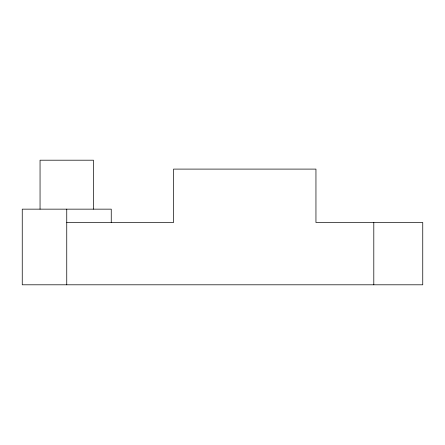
<?xml version="1.0" encoding="UTF-8"?>
<svg xmlns="http://www.w3.org/2000/svg" width="445" height="445" viewBox="0 0 445 445"><rect width="100%" height="100%" fill="white"/><g stroke="black" fill="none" stroke-linecap="round" stroke-linejoin="round"><path stroke-width="0.67" d="M66.75 222.5L173.55 222.5L173.55 169.1L315.95 169.1L315.95 222.5L422.75 222.5L422.75 284.8L22.25 284.8L22.25 209.15L111.25 209.15L111.25 222.5M373.8 222.5L373.8 284.8M93.45 209.15L93.45 160.2L40.05 160.2L40.05 209.15M66.75 209.15L66.75 284.8"/></g></svg>
